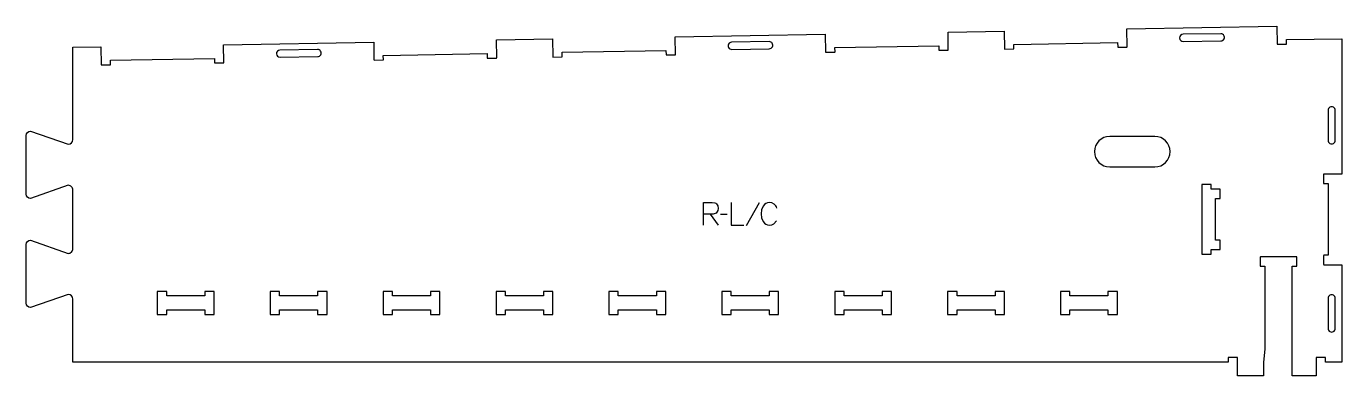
# Model space of a CAD drawing. Header units: millimetres. Extents: x -897 to 851, y -230 to 234.
import ezdxf

# ---------------------------------------------------------------- set-up
doc = ezdxf.new("R2010")
doc.units = ezdxf.units.MM
for name, color, linetype, true_color in [('1_ANYTOOL_1MMDEEP_LABELS_S', 2, 'Continuous', 0xffff00), ('3_ANYTOOL_CUTTHROUGH_INSID', 4, 'Continuous', 0x00ffff), ('4_ANYTOOL_CUTTHROUGH_OUTSI', 5, 'Continuous', 0x0000ff)]:
    doc.layers.add(name, color=color, linetype=linetype, true_color=true_color)

msp = doc.modelspace()

# ---------------------------------------------------------------- linework, layer by layer
at = {"layer": '1_ANYTOOL_1MMDEEP_LABELS_S'}
for p, q in [((12, -15.6), (22.5, -30)), ((34.5, -16.1), (25.7, -16.2)), ((76.8, -0.5), (59.7, -31.2))]:
    msp.add_line(p, q, dxfattribs=at)
for points in [[(3, -30), (3, 0), (14.4, 0), (17.8, -0.5), (19.2, -1.1), (20.3, -2), (21.2, -3.1), (21.8, -4.4), (22.3, -7.8), (21.9, -10.6), (20.5, -13), (19.6, -14.1), (18.5, -14.8), (17.2, -15.3), (15.8, -15.5), (14, -15.6), (12, -15.6), (3, -15.6)], [(39.6, 0), (39.6, -30), (56.7, -30)]]:
    msp.add_lwpolyline(points, dxfattribs=at)
msp.add_lwpolyline([(100.5, -7.5, 0.131103), (96.7, -2.1), (93.9, -0.5), (90.6, 0), (88, -0.3), (85.7, -1.2), (83.8, -2.7), (82.2, -4.7), (80.2, -9.6), (79.5, -15), (80.2, -20.4), (82.3, -25.3), (83.9, -27.4), (85.9, -28.8), (88.2, -29.7), (90.9, -30), (93.8, -29.6), (96.2, -28.4), (99.8, -24.2)], format="xyb", dxfattribs=at)
at = {"layer": '3_ANYTOOL_CUTTHROUGH_INSID'}
for points in [[(40.4, 203.5), (90.4, 204.4, 1), (90.2, 213.8), (40.2, 213, 1)], [(640.4, 214), (690.4, 214.8, 1), (690.2, 224.3), (640.2, 223.5, 1)], [(-559.6, 193), (-509.6, 193.9, 1), (-509.8, 203.4), (-559.8, 202.5, 1)], [(832.8, 122.5), (832.8, 82.5, 1.000001), (842.3, 82.5), (842.3, 122.5, 1.000001)], [(542.6, 47.3), (602.6, 47.3, 1), (602.6, 87.8), (542.6, 87.8, 1)], [(832.8, -167.5, 1.000001), (842.3, -167.5), (842.3, -127.5, 1.000001), (832.8, -127.5)]]:
    msp.add_lwpolyline(points, format="xyb", close=True, dxfattribs=at)
for points in [[(677.3, 23.8), (664.8, 23.8), (664.8, -68.7), (677.3, -68.7), (677.3, -62.7), (689.3, -62.7), (689.3, -50.2), (683.3, -50.2), (683.3, 5.3), (689.3, 5.3), (689.3, 17.8), (677.3, 17.8)], [(-659.7, -142.7), (-659.7, -148.7), (-647.2, -148.7), (-647.2, -118.2), (-659.7, -118.2), (-659.7, -124.2), (-710.2, -124.2), (-710.2, -118.2), (-722.7, -118.2), (-722.7, -148.7), (-710.2, -148.7), (-710.2, -142.7)], [(-509.7, -124.2), (-560.2, -124.2), (-560.2, -118.2), (-572.7, -118.2), (-572.7, -148.7), (-560.2, -148.7), (-560.2, -142.7), (-509.7, -142.7), (-509.7, -148.7), (-497.2, -148.7), (-497.2, -118.2), (-509.7, -118.2)], [(-359.7, -142.7), (-359.7, -148.7), (-347.2, -148.7), (-347.2, -118.2), (-359.7, -118.2), (-359.7, -124.2), (-410.2, -124.2), (-410.2, -118.2), (-422.7, -118.2), (-422.7, -148.7), (-410.2, -148.7), (-410.2, -142.7)], [(-209.7, -124.2), (-260.2, -124.2), (-260.2, -118.2), (-272.7, -118.2), (-272.7, -148.7), (-260.2, -148.7), (-260.2, -142.7), (-209.7, -142.7), (-209.7, -148.7), (-197.2, -148.7), (-197.2, -118.2), (-209.7, -118.2)], [(-110.2, -124.2), (-110.2, -118.2), (-122.7, -118.2), (-122.7, -148.7), (-110.2, -148.7), (-110.2, -142.7), (-59.7, -142.7), (-59.7, -148.7), (-47.2, -148.7), (-47.2, -118.2), (-59.7, -118.2), (-59.7, -124.2)], [(90.3, -124.2), (39.8, -124.2), (39.8, -118.2), (27.3, -118.2), (27.3, -148.7), (39.8, -148.7), (39.8, -142.7), (90.3, -142.7), (90.3, -148.7), (102.8, -148.7), (102.8, -118.2), (90.3, -118.2)], [(240.3, -142.7), (240.3, -148.7), (252.8, -148.7), (252.8, -118.2), (240.3, -118.2), (240.3, -124.2), (189.8, -124.2), (189.8, -118.2), (177.3, -118.2), (177.3, -148.7), (189.8, -148.7), (189.8, -142.7)], [(390.3, -124.2), (339.8, -124.2), (339.8, -118.2), (327.3, -118.2), (327.3, -148.7), (339.8, -148.7), (339.8, -142.7), (390.3, -142.7), (390.3, -148.7), (402.8, -148.7), (402.8, -118.2), (390.3, -118.2)], [(489.8, -124.2), (489.8, -118.2), (477.3, -118.2), (477.3, -148.7), (489.8, -148.7), (489.8, -142.7), (540.3, -142.7), (540.3, -148.7), (552.8, -148.7), (552.8, -118.2), (540.3, -118.2), (540.3, -124.2)]]:
    msp.add_lwpolyline(points, close=True, dxfattribs=at)
at = {"layer": '4_ANYTOOL_CUTTHROUGH_OUTSI'}
msp.add_lwpolyline([(315.6, 208.3), (315.7, 202.5, 0.414214), (316, 202.3), (328, 202.5, 0.414214), (328.2, 202.8), (327.8, 226.5), (402.3, 227.8), (402.7, 204.1, 0.414214), (403, 203.8), (415, 204, 0.414214), (415.2, 204.3), (415.1, 210), (553.1, 212.4), (553.2, 206.7, 0.414214), (553.5, 206.4), (565.5, 206.6, 0.414214), (565.7, 206.9), (565.3, 230.7), (764.8, 234.1), (765.2, 210.4, 0.414275), (765.5, 210.2), (777.5, 210.4, 0.414214), (777.7, 210.6), (777.6, 216.4), (850.8, 217.6), (850.8, 37.8), (827.1, 37.8, 0.414214), (826.8, 37.5), (826.8, 25.5, 0.414214), (827.1, 25.3), (832.8, 25.3), (832.8, -70.2), (827.1, -70.2, 0.414214), (826.8, -70.5), (826.8, -82.5, 0.414214), (827.1, -82.7), (850.8, -82.7), (850.8, -212.2), (829.3, -212.2), (829.3, -206.5, 0.414214), (829.1, -206.2), (817.1, -206.2, 0.414214), (816.8, -206.5), (816.8, -230.2), (785.2, -230.2), (785.2, -84.7), (791, -84.7, 0.414214), (791.2, -84.5), (791.2, -72.5, 0.414214), (791, -72.2), (743, -72.2, 0.414214), (742.7, -72.5), (742.7, -84.5, 0.414214), (743, -84.7), (748.7, -84.7), (748.7, -194.5), (746.8, -212.5, 0.026456), (746.8, -212.5), (746.8, -230.2), (712.3, -230.2), (712.3, -206.5, 0.414214), (712.1, -206.2), (700.1, -206.2, 0.414214), (699.8, -206.5), (699.8, -212.2), (-834.7, -212.2), (-834.7, -128.3, 0.411451), (-840.9, -122.2), (-841, -122.2), (-891, -139.7, -0.412073), (-896.7, -133.9), (-896.7, -55.9, -0.412073), (-891, -50.2), (-841, -67.6), (-840.9, -67.7, 0.414214), (-834.7, -61.4), (-834.7, 16.6, 0.414214), (-840.9, 22.8), (-841, 22.8), (-891, 5.3, -0.412073), (-896.7, 11.1), (-896.7, 89.1, -0.412073), (-891, 94.8), (-841, 77.4), (-840.9, 77.3, 0.411451), (-834.7, 83.5), (-834.7, 206.2), (-797.7, 206.9), (-797.3, 183.1, 0.414214), (-797, 182.9), (-785, 183.1, 0.414214), (-784.8, 183.3), (-784.9, 189.1), (-646.9, 191.5), (-646.8, 185.7, 0.414214), (-646.5, 185.5), (-634.5, 185.7, 0.414214), (-634.3, 186), (-634.7, 209.7), (-435.2, 213.2), (-434.8, 189.5, 0.414275), (-434.5, 189.2), (-422.5, 189.4, 0.414214), (-422.3, 189.7), (-422.4, 195.4), (-284.4, 197.8), (-284.3, 192.1, 0.414214), (-284, 191.8), (-272, 192, 0.414214), (-271.8, 192.3), (-272.2, 216), (-197.7, 217.3), (-197.3, 193.6, 0.414214), (-197, 193.3), (-185, 193.6, 0.414214), (-184.8, 193.8), (-184.9, 199.6), (-46.9, 202), (-46.8, 196.2, 0.414214), (-46.5, 196), (-34.5, 196.2, 0.414214), (-34.3, 196.4), (-34.7, 220.2), (164.8, 223.7), (165.2, 199.9, 0.414275), (165.5, 199.7), (177.5, 199.9, 0.414214), (177.7, 200.1), (177.6, 205.9)], format="xyb", close=True, dxfattribs=at)

doc.saveas('drawing.dxf')
